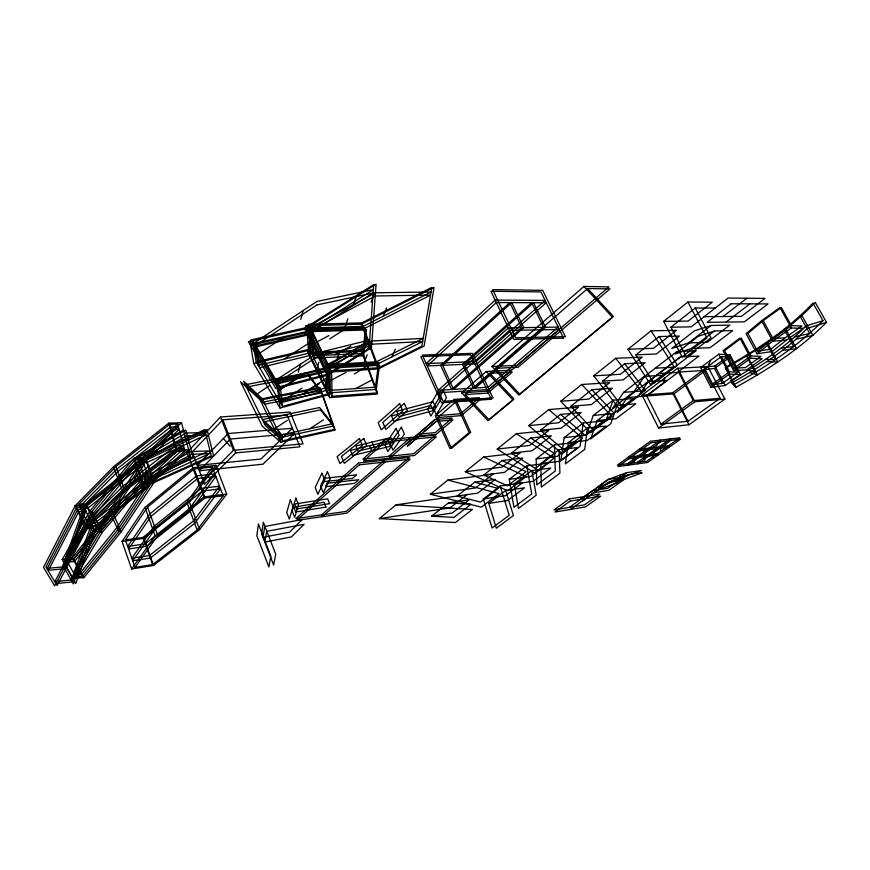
<?xml version="1.0" encoding="UTF-8"?>
<svg xmlns="http://www.w3.org/2000/svg" width="870" height="870" viewBox="0 0 870 870"><rect width="100%" height="100%" fill="white"/><g stroke="black" fill="none" stroke-linecap="round" stroke-linejoin="round"><path stroke-width="1.3" d="M587.467 427.996L584.716 449.377L565.38 463.873L568.393 442.569L587.467 427.996L606.27 426.082L587.239 440.459L568.393 442.569M583.161 422.983L580.072 446.31L560.769 460.882L564.141 437.632L583.161 422.983L603.78 420.982L584.803 435.402L564.141 437.632M300.792 319.41L303.13 310.557M304.696 334.711L307.012 326.359M298.225 372.229L300.531 364.138M600.191 487.918L601.159 484.568M316.43 370.163L318.931 362.224M619.266 478.467L620.397 474.998M345.107 326.935L347.88 318.746M353.176 305.533L356.167 296.746M336.636 360.539L339.398 352.502M617.124 405.333L610.783 423.755L590.621 438.969L597.211 420.547L617.124 405.333L635.85 403.756L615.993 418.742L597.211 420.547M632.631 461.763L633.904 458.055M634.078 461.698L635.361 458.022M613.122 400.178L606.227 419.873L586.108 435.152L593.275 415.458L613.122 400.178L633.262 398.569L613.47 413.62L593.275 415.458M663.364 382.343L664.952 377.819M83.781 506.677L62.944 565.369L73.352 583.933L93.753 528.166L83.781 506.677L76.745 507.221L45.903 567.044L57.105 585.532L87 528.764L76.745 507.221M181.504 422.7L168.802 423.168L113.459 466.777L75.255 505.622L86.793 504.741L65.293 565.054L75.701 583.585L96.777 526.209L144.811 489.397L188.605 449.605L176.295 450.258L122.626 491.082L85.521 527.198L75.255 505.622L86.793 504.741L136.296 465.45L181.504 422.7L190.486 456.685L142.549 483.057L154.153 482.524L213.563 455.837L207.049 429.639L145.932 458.468L133.969 458.871L183.439 430.008M643.539 453.955L644.92 450.16M371.12 302.129L374.317 293.397M644.616 454.162L645.997 450.388M643.582 458.794L644.942 455.097M644.507 459.915L645.866 456.25M652.696 454.086L654.131 450.355M656.828 445.44L658.329 441.558M654.882 450.997L656.339 447.213M367.564 349.74L370.718 341.638M652.543 457.587L653.968 453.922M364.16 362.518L367.205 354.764M383.355 316.147L386.595 307.915M660.319 450.29L661.831 446.527M665.409 445.048L666.975 441.21M708.484 365.096L710.54 360.267M391.924 356.874L395.317 349.098M75.255 505.622L43.5 567.36L54.69 585.869L85.956 526.567L92.731 525.969L72.33 581.921L55.995 583.574M86.793 504.741L99.713 532.505L142.354 482.513L154.099 482.371L121.147 531.82L83.835 577.691L72.699 578.245L62.194 559.551L89.795 511.19L133.762 458.305L145.866 458.283L154.153 482.524M65.304 558.159L92.242 511.136L134.981 459.838L142.43 459.817L150.641 483.905L118.755 531.896L82.552 576.516L75.831 576.843L65.304 558.159L72.362 557.866L109.62 510.744L142.43 459.817M72.699 578.245L101.148 530.243L142.691 481.523L149.803 481.447L117.831 529.732L81.508 574.602L74.755 574.929M75.831 576.843L102.16 532.418L143.561 483.992L150.641 483.905M145.866 458.283L110.533 512.876L73.385 559.747L66.37 560.041L93.242 513.289L135.85 462.285L143.256 462.253M648.106 381.658L638.275 396.339L617.232 412.304L627.303 397.557L648.106 381.658L666.725 380.44L645.997 396.089L627.303 397.557M122.05 541.444L144.975 507.373L193.281 467.69L215.814 465.406L226.733 494.138L199.6 529.634L153.501 565.478L131.642 568.969L122.05 541.444L143.887 538.356L189.355 501.925L215.814 465.406M125.4 539.9L147.595 507.058L194.086 468.919L212.247 467.059L223.144 495.802L197.109 529.982L152.652 564.608L135.013 567.414L125.4 539.9L143.006 537.421L186.865 502.24L212.247 467.059M644.376 376.373L633.936 391.739L612.948 407.791L623.638 392.337L644.376 376.373L664.038 375.177L643.376 390.88L623.638 392.337M131.642 568.969L155.175 535.909L144.975 507.373M135.013 567.414L157.796 535.539L204.972 498.01L223.144 495.802M189.301 508.83L214.836 473.889L196.674 475.825L150.021 513.822L127.683 546.436L145.301 543.88L204.189 496.857L226.733 494.138M62.194 559.551L73.656 559.073L111.991 510.69L121.147 531.82M220.545 416.98L187.028 452.443L199.186 484.949L233.443 450.312L303.075 443.852L290.178 412.075L220.545 416.98L233.443 450.312M222.861 419.764L192.281 451.965L204.45 484.362L235.694 452.911L299.943 446.843L287.111 415.12L222.861 419.764L235.694 452.911M78.691 504.404L115.895 466.679L169.737 424.342L177.708 424.038L184.799 450.943L142.441 489.527L95.743 525.382L88.979 525.98L78.691 504.404L85.728 503.86L133.936 465.548L177.708 424.038M734.204 384.496L725.221 367.521C756.943 349.762 787.915 329.621 813.004 303.032L822.944 320.693C797.301 346.891 766.1 366.803 734.204 384.496L730.376 380.658C757.585 365.509 784.251 348.5 805.99 325.956L822.944 320.693M735.9 387.248L725.743 368.053C758.074 349.957 789.634 329.436 815.233 302.358L826.5 322.346C800.259 348.968 768.438 369.239 735.9 387.248L731.583 382.952C758.814 367.803 785.512 350.817 807.316 328.327L826.5 322.346M88.979 525.98L125.073 490.952L177.208 451.356L184.799 450.943M321.487 514.931L384.399 460.154M388.781 456.337L410.477 437.458M435.359 415.795L454.183 399.395L479.337 397.655L460.48 413.761L435.359 415.795L449.921 448.55L469.147 432.52L454.183 399.395M461.709 392.849L486.243 371.49L511.408 370.239L486.863 391.217L461.709 392.849L488.005 420.71L513.006 399.961L486.243 371.49M491.963 366.509L583.933 286.437L608.946 286.893L517.128 365.356L491.963 366.509L518.824 395.121L612.513 317.343L583.933 286.437M322.194 516.693L385.182 461.992M389.575 458.175L411.282 439.317M418.046 434.206L434.946 419.536L452.161 418.1L435.239 432.597L418.046 434.206L405.92 444.559L434.946 419.536M437.784 417.556L456.63 401.2L480.196 399.526L461.317 415.61L437.784 417.556L451.497 448.376L470.724 432.379L456.63 401.2M465.276 394.588L489.843 373.295L512.31 372.153L487.733 393.099L465.276 394.588L488.929 419.655L513.909 398.906L489.843 373.295M495.563 368.336L587.641 288.535L609.968 288.905L518.031 367.271L495.563 368.336L519.727 394.077L613.339 316.321L587.641 288.535M436.12 421.385L407.345 446.212L419.209 436.033L436.055 434.434L452.987 419.949L436.12 421.385L424.332 431.509M791.319 328.001L779.966 307.48L761.565 320.78L746.112 333.634L756.998 353.807L772.19 351.523L786.447 340.137L803.282 328.338L791.319 328.001L772.69 341.16L756.998 353.807M791.406 325.63L781.39 307.556L763.207 320.693L747.906 333.395L757.52 351.175L770.918 349.174L785.153 337.777L801.955 325.956L791.406 325.63L773.017 338.647L757.52 351.175M396.046 504.839L472.399 509.483L455.423 522.544L379.331 518.607L396.046 504.839L477.815 493.094L495.421 479.381L474.705 482.165L457.12 496.063L480.523 502.077L498.216 488.451L474.705 482.165M430.356 494.225L447.865 480.066L493.062 474.172L475.52 487.939L430.356 494.225L481.295 507.177L499.043 493.584L447.865 480.066M465.287 471.757L483.579 457.044L520.325 452.781L502.023 467.146L465.287 471.757L507.667 490.723L526.23 476.564L483.579 457.044M497.205 449.05L516.334 433.706L548.785 430.454L529.667 445.451L497.205 449.05L534.615 472.975L554.059 458.185L516.334 433.706M528.71 425.615L548.731 409.596L578.528 407.106L558.551 422.787L528.71 425.615L562.227 453.694L582.606 438.219L548.731 409.596M560.737 401.255L581.704 384.496L609.652 382.691L588.751 399.091L560.737 401.255L590.632 432.662L612.001 416.436L581.704 384.496M593.731 375.84L615.721 358.277L642.245 357.124L620.343 374.296L593.731 375.84L619.973 409.65L645.29 390.336L624.627 363.758L602.584 381.169L622.898 407.345M627.977 349.251L651.043 330.828L676.414 330.306L653.446 348.326L627.977 349.251L650.401 384.464L673.978 366.52L651.043 330.828M663.679 321.378L687.92 302.042L712.269 302.173L688.17 321.084L663.679 321.378L682.113 356.907L706.908 337.973L687.92 302.042M431.65 516.182L448.507 502.86L469.202 499.804L452.324 512.963L431.65 516.182L453.933 517.4L470.855 504.296L448.507 502.86M483.687 475.074L502.055 460.567L522.772 458.077L504.404 472.377L483.687 475.074L507.634 485.841L526.154 471.649L502.055 460.567M511.44 453.161L530.635 438.001L551.33 435.826L532.146 450.769L511.44 453.161L535.344 468.484L554.734 453.672L530.635 438.001M540.444 430.248L560.53 414.392L581.171 412.576L561.128 428.192L540.444 430.248L563.716 449.768L584.042 434.293L560.53 414.392M570.796 406.279L591.828 389.673L612.404 388.237L591.426 404.583L570.796 406.279L592.861 429.465L614.187 413.261L591.828 389.673M635.916 354.84L659.058 336.57L679.405 336.048L656.361 354.003L635.916 354.84L653.979 383.17L677.512 365.28L659.058 336.57M695.228 308.002L711.029 337.864L686.256 356.722L670.911 327.207L695.228 308.002L715.39 308.002M466.929 494.682L450.094 507.884L379.331 518.607M658.742 373.534L645.42 383.942L680.503 356.907L698.991 356.08L677.328 372.436L658.742 373.534L680.503 356.907M483.339 498.967L500.141 486.015L522.315 482.904L505.513 495.672L483.339 498.967L492.105 527.992L509.211 515.29L500.141 486.015M509.265 479.326L526.763 465.841L548.372 463.09L530.885 476.39L509.265 479.326L513.931 507.308L531.733 494.029L526.763 465.841M536.17 458.892L554.407 444.842L575.505 442.471L557.3 456.315L536.17 458.892L536.768 484.938L555.299 471.04L554.407 444.842M641.462 378.863L677.012 351.491L696.196 350.73L674.598 367.151L655.327 368.184M688.442 342.943L711.149 325.478L729.799 325.119L707.212 342.301L688.442 342.943L671.803 348.457L694.684 330.73L711.149 325.478M723.09 316.528L746.884 298.225M488.788 503.393L505.655 490.517L524.567 487.787L507.699 500.511L488.788 503.393L496.313 528.199L513.43 515.54L505.655 490.517M514.246 483.937L531.809 470.529L550.699 468.049L533.158 481.295L514.246 483.937L518.4 508.461L536.214 495.226L531.809 470.529M540.759 463.688L559.051 449.703L577.908 447.495L559.649 461.296L540.759 463.688L541.368 487.037L559.921 473.193L559.051 449.703M691.628 348.402L714.411 330.991L732.736 330.6L710.072 347.706L691.628 348.402L675.327 353.927L698.284 336.277L714.411 330.991M726.069 322.085L749.951 303.847M642.071 395.165L677.567 368.26L707.843 366.585L724.906 399.112L688.931 424.767L658.601 428.04L642.071 395.165L672.586 392.805L707.843 366.585M646.769 395.98L678.524 372.023L705.57 370.435L720.143 398.286L688.039 421.265L660.95 424.103L646.769 395.98L674.011 393.849L705.57 370.435M700.622 367.553L718.816 354.188L730.05 354.982L740.5 374.633L725.232 385.486L710.942 387.302L700.622 367.553L714.955 365.976L730.05 354.982M703.515 369.663L721.371 356.591L729.963 357.189L737.988 372.262L722.372 383.398L711.421 384.768L703.515 369.663L714.498 368.434L729.963 357.189M733.954 368.228L750.832 355.917L760.891 356.385L745.459 367.564L733.954 368.228L724.601 350.632L741.294 338.18L750.832 355.917M627.792 474.944L616.732 483.024L597.962 489.919L582.291 501.098C599.919 487.428 618.787 473.53 642.049 472.856L624.301 479.359L609.522 481.567L597.962 489.919M733.649 370.663L750.756 358.222L762.153 358.712L746.699 369.88L733.649 370.663L723.046 350.697L739.935 338.093L750.756 358.222M660.95 424.103L693.26 400.591L720.143 398.286M658.601 428.04L694.847 401.733L724.906 399.112M626.9 472.627L615.655 480.805L596.7 487.798L608.434 479.359L626.9 472.627L641.386 470.539L623.453 477.141L608.434 479.359L569.437 507.362M711.421 384.768L729.441 371.827L737.988 372.262M580.866 499.119L592.698 490.615L607.749 488.277L623.453 477.141M710.942 387.302L729.364 374.1L740.5 374.633M627.379 463.743L660.352 440.111M628.064 465.145L661.069 441.536M570.415 509.439L585.64 498.586M637.242 462.394L670.161 438.937M637.928 463.786L670.868 440.35M624.301 479.359L608.75 490.354L593.927 492.692M256.03 394.719L269.711 385.443M288.655 397.046L302.064 388.096M273.539 429.454L287.383 420.33M256.628 355.09L282.793 337.995M309.807 428.725L323.379 419.895M284.153 359.136L309.339 342.802M329.632 338.963L346.314 328.186M284.914 385.921L302.336 374.72M277.9 391.141L295.234 380.005M309.568 389.14L326.337 378.417M302.76 394.143L319.464 383.474M354.373 374.002L371.142 363.345M305.196 327.881L373.708 284.62L369.054 348.424L327.392 374.263L278.53 386.987L250.951 339.909L305.196 327.881L327.392 374.263M304.968 329.023L376.101 284.131L371.468 347.815L327.12 375.318L275.899 388.683L248.352 341.627L304.968 329.023L327.12 375.318M137.732 458.022L185.81 430.041L192.857 456.685L146.334 482.219L137.732 458.022L145.105 457.783L204.744 429.595L211.269 455.837L153.348 481.893L146.334 482.219M312.091 344.542L328.925 335.57M334.711 354.764L350.98 346.14M329.067 381.321L345.999 372.403M355.515 388.596L371.881 380.038M361.8 322.879L431.846 287.404L421.874 346.184L378.613 367.782L329.98 370.827L308.121 324.347L361.8 322.879L378.613 367.782M361.365 324.205L434.076 287.383L424.136 346.064L378.135 369.01L327.272 372.251L305.457 325.782L361.365 324.205L378.135 369.01M253.746 363.486L280.01 408.041L328.425 394.73L307.436 350.697L253.746 363.486L249.984 341.214L277.671 388.172M282.489 406.431L328.501 393.805L307.458 349.686L256.193 361.855L252.746 340.605L280.39 387.465L282.489 406.431L256.193 361.855M279.009 400.537L325.706 387.955L327 368.412L276.736 381.267L280.01 408.041M794.865 336.831L809.676 333.471L799.954 316.038M796.159 339.169L812.917 335.352L801.901 315.614M280.76 442.156L335.189 430.095L320.225 388.227L260.228 400.102L280.76 442.156L262.261 426.126L240.599 381.832L264.893 404.202L321.53 392.838L307.991 375.133L246.46 387.03M282.783 440.785L334.58 429.334L319.573 387.367L262.207 398.699L243.633 381.245L265.296 425.474L282.783 440.785L262.207 398.699M628.879 458.718L658.416 454.814M628.173 457.294L657.731 453.422M639.189 449.355L668.671 445.668M639.896 450.79L669.378 447.071M782.543 350.36L796.507 348.696L785.74 329.164M781.271 348.043L793.625 346.586L784.12 329.338M87 528.764L93.753 528.166M332.057 396.274L377.547 392.87L361.659 350.208L311.047 352.274L309.546 325.543L331.622 371.86L332.057 396.274L311.047 352.274M329.545 397.644L377.384 394.012L361.539 351.437L308.556 353.655L306.849 325.619L328.947 372.023L329.545 397.644L308.556 353.655M786.447 340.137L772.69 341.16L761.565 320.78M785.153 337.777L773.017 338.647L763.207 320.693M602.584 381.169L623.137 379.885L645.105 362.757L624.627 363.758M670.911 327.207L691.204 326.848L728.059 298.051L765.034 298.399L741.381 316.375L704.145 316.68M766.927 361.583L777.845 362.007L767.296 342.649M765.676 359.277L775.333 359.68L766.024 342.562M749.777 372.545L757.455 374.97L747.123 355.71M748.548 370.25L755.356 372.414L746.221 355.395M223.383 438.469L230.148 446.288M615.721 358.277L642.408 392.609M277.65 429.486L283.228 437.251M73.656 559.073L83.835 577.691M72.362 557.866L82.552 576.516M721.371 356.591L729.441 371.827M718.816 354.188L729.364 374.1M714.955 365.976L725.232 385.486M714.498 368.434L722.372 383.398M677.567 368.26L694.847 401.733M678.524 372.023L693.26 400.591M674.011 393.849L688.039 421.265M672.586 392.805L688.931 424.767M92.242 511.136L102.16 532.418M85.728 503.86L95.743 525.382M109.62 510.744L118.755 531.896M371.99 442.101L374.154 447.224M369.554 445.734L371.707 450.834M115.895 466.679L125.073 490.952M113.459 466.777L122.626 491.082M194.086 468.919L204.972 498.01M193.281 467.69L204.189 496.857M189.355 501.925L199.6 529.634M186.865 502.24L197.109 529.982M147.595 507.058L157.796 535.539M134.981 459.838L143.561 483.992M133.762 458.305L144.811 489.397M133.936 465.548L142.441 489.527M143.887 538.356L153.501 565.478M143.006 537.421L152.652 564.608M145.105 457.783L153.348 481.893M169.737 424.342L177.208 451.356M168.802 423.168L176.295 450.258M309.579 331.959L309.1 353.144L258.259 365.356L254.921 344.281L309.579 331.959M310.742 334.374L310.198 355.449L259.641 367.695L256.367 346.738L310.742 334.374M328.175 370.87L326.826 390.293L280.401 402.897L278.193 383.746L328.175 370.87M365.509 327.642L362.899 353.535L312.689 355.721L311.275 329.175L365.509 327.642M366.368 329.969L363.725 355.765L313.787 358.016L312.428 331.601L366.368 329.969M378.635 362.921L375.438 387.193L329.273 390.445L328.697 365.726L378.635 362.921M379.516 365.291L376.275 389.455L330.393 392.783L329.86 368.173L379.516 365.291M258.477 524.164L256.802 535.561L268.863 566.968L270.842 556.202L258.477 524.164M263.382 522.359L261.598 533.767L273.658 565.054L275.736 554.277L263.382 522.359M264.752 526.481L263.012 537.279L289.579 532.212L302.205 519.564L264.752 526.481M266.633 531.352L264.861 542.064L291.428 536.92L304.098 524.316L266.633 531.352M290.395 499.848L286.73 512.495L289.329 519.085L293.06 506.568L290.395 499.848M295.865 498.14L292.081 510.799L294.68 517.378L298.54 504.85L295.865 498.14M84.781 508.841L64.152 566.783L47.317 568.349L77.778 509.396L84.781 508.841M85.793 511.016L65.185 568.697L48.416 570.274L78.822 511.571L85.793 511.016M91.72 523.783L71.296 579.986L54.886 581.628L84.912 524.371L91.72 523.783M321.965 473.247L315.179 487.504L317.887 494.225L324.76 480.088L321.965 473.247M327.446 471.703L320.551 485.971L323.27 492.67L330.241 478.533L327.446 471.703M325.065 478.239L323.39 481.708L352.394 478.489L356.667 474.813L325.065 478.239M327.12 483.263L325.423 486.711L354.427 483.394L358.723 479.718L327.12 483.263M94.243 515.442L67.425 561.933L74.418 561.629L111.458 515.018L144.094 464.689L136.72 464.732L94.243 515.442M437.762 392.185L427.822 409.15L430.889 416.077L440.927 399.254L437.762 392.185M100.126 528.068L73.678 573.015L80.475 572.699L116.895 527.579L148.966 478.989L141.81 479.055L100.126 528.068M443.308 390.728L433.26 407.693L436.327 414.609L446.484 397.786L443.308 390.728M150.956 516.443L128.564 548.97L146.182 546.382L190.236 511.375L215.836 476.532L197.675 478.5L150.956 516.443M396.133 428.464L384.91 444.711L387.803 451.486L399.112 435.37L396.133 428.464M401.44 427.203L390.119 443.439L393.022 450.203L404.419 434.087L401.44 427.203M154.403 526.056L131.816 558.257L149.444 555.56L193.706 520.749L219.512 486.232L201.351 488.32L154.403 526.056M155.349 528.688L132.708 560.802L150.336 558.072L194.652 523.316L220.523 488.886L202.362 491.006L155.349 528.688M228.179 433.51L197.327 465.406L260.924 459.034L292.429 428.279L228.179 433.51M230.311 439.024L199.35 470.79L262.947 464.188L294.56 433.554L230.311 439.024M116.819 469.126L79.725 506.579L86.739 506.035L134.796 467.962L178.415 426.746L170.487 427.061L116.819 469.126M117.744 471.583L80.769 508.754L87.75 508.21L135.644 470.376L179.133 429.454L171.238 429.78L117.744 471.583M123.203 486.025L86.88 521.576L93.699 520.999L140.712 484.655L183.363 445.505L175.696 445.886L123.203 486.025M124.138 488.483L87.935 523.773L94.721 523.185L141.582 487.091L184.081 448.224L176.458 448.615L124.138 488.483M495.16 300.085L426.202 363.595L476.097 361.528L545.109 300.4L495.16 300.085M496.313 302.532L427.246 365.944L477.141 363.78L546.251 302.738L496.313 302.532M509.776 302.586L440.677 365.356L451.584 389.499L521.793 327.675L509.776 302.586M511.734 302.597L442.634 365.269L453.542 389.379L523.751 327.642L511.734 302.597M531.668 302.673L462.546 364.41L473.421 388.15L543.63 327.327L531.668 302.673M533.571 302.684L464.439 364.334L475.314 388.031L545.523 327.294L533.571 302.684M508.363 327.881L438.186 390.325L487.983 387.248L558.17 327.098L508.363 327.881M358.462 463.014L295.876 518.596L346.216 511.397L409.4 457.413L358.462 463.014M384.442 439.937L362.833 459.132L413.794 453.651L435.544 435.065L384.442 439.937M399.689 403.647L378.167 422.733L381.201 429.813L402.821 410.814L399.689 403.647M509.548 330.361L439.252 392.707L489.038 389.532L559.334 329.469L509.548 330.361M359.245 464.874L296.583 520.39L346.923 513.126L410.172 459.208L359.245 464.874M385.258 441.84L363.616 461.002L414.577 455.456L436.359 436.892L385.258 441.84M404.322 403.375L382.8 422.407L385.823 429.465L407.454 410.52L404.322 403.375M359.44 438.578L337.092 456.63L339.963 463.569L362.398 445.592L359.44 438.578M363.78 438.447L341.442 456.435L344.313 463.351L366.727 445.429L363.78 438.447M731.159 303.771L707.147 322.346L744.339 321.846L768.079 303.913L731.159 303.771M569.187 498.945L553.972 509.929L584.52 504.85L599.702 494.095L569.187 498.945M650.368 441.297L617.341 465.102L646.943 461.067L679.796 437.795L650.368 441.297M651.086 442.743L618.026 466.527L647.628 462.448L680.503 439.198L651.086 442.743M570.187 501.076L554.951 512.038L585.488 506.905L600.692 496.161L570.187 501.076M316.897 301.466L253.116 343.606L306.925 331.513L373.339 289.645L316.897 301.466M316.974 304.892L254.562 346.075L308.089 333.939L373.099 292.994L316.974 304.892M318.083 352.752L274.876 380.766L324.445 368.119L369.674 340.007L318.083 352.752M318.159 356.167L276.334 383.246L325.63 370.576L369.424 343.367L318.159 356.167M185.941 433.064L138.602 460.469L145.942 460.208L204.678 432.575L185.941 433.064M186.658 435.75L139.472 462.905L146.769 462.644L205.309 435.228L186.658 435.75M190.911 451.573L144.583 477.293L151.674 476.988L209.039 450.932L190.911 451.573M191.628 454.27L145.464 479.751L152.511 479.435L209.67 453.596L191.628 454.27M375.47 292.777L309.84 327.99L363.116 326.391L431.063 292.015L375.47 292.777M375.242 295.985L310.981 330.415L363.997 328.729L430.541 295.093L375.242 295.985M371.969 340.975L327.087 364.671L376.384 361.811L423.201 338.397L371.969 340.975M371.74 344.205L328.24 367.129L377.275 364.193L422.668 341.508L371.74 344.205M435.446 406.855L399.058 416.599L396.774 411.325L433.14 401.668L435.446 406.855M433.206 410.618L393.805 421.21L391.522 415.958L430.911 405.453L433.206 410.618M390.489 446.234L352.622 455.499L350.479 450.355L388.324 441.188L390.489 446.234M393.012 442.634L358.081 451.138L355.917 445.984L390.837 437.566L393.012 442.634M332.579 423.755L280.053 435.207L262.425 419.612L319.584 407.541L332.579 423.755M333.384 425.985L281.14 437.436L263.567 421.961L320.421 409.879L333.384 425.985M320.747 390.652L263.817 401.994L245.329 384.714L307.164 372.838L320.747 390.652M325.945 507.09L295.724 512.017L293.777 507.101L323.999 502.273L325.945 507.09M329.61 503.654L296.67 508.961L294.702 504.024L327.653 498.825L329.61 503.654M96.777 526.209L85.521 527.198L96.777 526.209M491.278 399.243L441.536 402.799L420.83 356.537L470.746 354.742L491.278 399.243M492.898 397.884L443.145 401.385L422.385 355.09L472.312 353.34L492.898 397.884M563.575 338.147L513.833 339.398L490.952 291.254L540.955 291.907L563.575 338.147M565.38 336.625L515.649 337.81L492.703 289.623L542.706 290.341L565.38 336.625"/></g></svg>
